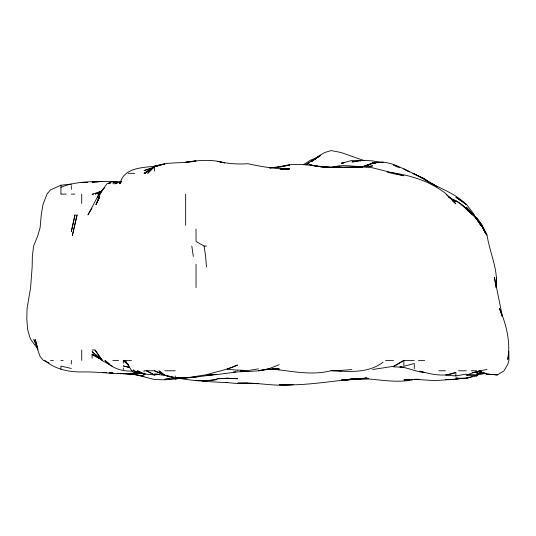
<?xml version="1.0" encoding="UTF-8"?>
<svg xmlns="http://www.w3.org/2000/svg" width="536" height="536" viewBox="0 0 536 536"><rect width="100%" height="100%" fill="white"/><g stroke="black" fill="none" stroke-linecap="round" stroke-linejoin="round"><path stroke-width="0.8" d="M496.678 277.246L496.061 287.638C498.581 269.407 489.428 252.382 487.023 234.627C480.832 222.661 471.921 212.712 461.342 204.497L472.491 214.889C466.153 209.187 460.739 201.71 452.129 199.332M508.711 351.576L507.806 359.509C510.761 342.229 506.373 324.3 499.425 308.421L502.199 316.588M97.552 197.818L98.751 194.849M99.535 197.074L96.024 204.497L100.178 194.106L102.503 189.677L107.106 183.714L112.895 181.476L117.692 182.508M92.112 208.122L87.958 214.889L98.946 194.106L102.503 189.905L99.046 194.106L101.023 191.915M121.022 182.401L120.111 183.714C123.595 166.555 144.901 167.721 158.462 165.785M99.046 194.106L104.909 187.553M121.411 181.416L119.535 183.714L120.788 182.689M153.772 167.379L144.07 173.322L154.462 166.696L144.948 173.322L154.462 166.562L164.854 163.956L154.462 166.522L147.735 173.322L154.462 166.562C167.654 161.102 182.26 164.096 196.035 160.914L185.644 162.241C198.427 160.277 212.055 159.018 224.564 162.931L217.596 161.329C227.545 163.694 237.796 164.445 247.994 163.708C261.628 166.763 275.564 169.034 289.567 169.088L285.567 169.108M469.435 377.069L466.233 378.001L476.631 375.997L478.313 374.43M102.503 190.273L97.807 194.106L101.331 191.459M305.922 164.867L310.351 161.604L320.742 155.4L313.815 159.882M311.001 161.664L320.742 154.75L324.662 152.532L331.134 150.576L341.164 152.532L363.911 160.552M311.001 161.678L320.093 155.44M311.041 161.564L320.052 155.467M303.349 164.746L310.351 160.244L317.774 157.182M305.922 164.706L308.569 162.931L305.922 164.659M307.932 163.755L309.259 162.931M414.274 368.627L414.274 363.475L403.883 366.316L403.883 360.406L393.491 366.825L403.883 367.281L399.883 366.879C408.352 367.73 416.124 371.857 424.666 372.553L419.956 371.22M313.815 160.009L315.202 159.199M383.099 362.128C368.071 373.726 348.769 371.488 331.134 370.711L330.88 370.778C311.396 375.763 291.51 371.073 271.98 369.023L279.176 369.76L268.784 369.056M403.883 360.406L393.491 366.302L372.708 369.505M368.111 165.329L372.466 162.931M369.237 164.8L372.708 162.931L375.997 162.931M101.786 190.93L95.361 194.106L101.786 191.191M472.631 372.714L476.631 372.48L480.229 370.778L487.023 369.431M71.328 184.083L60.93 185.208L50.538 189.871L46.98 194.106L42.994 204.497L41.239 214.889L40.146 227.445L37.801 235.673L33.607 246.064L32.348 256.456L32.16 266.854L30.599 287.638L27.081 308.421L26.8 318.813L27.577 329.205L29.755 337.077L30.894 339.596L38.016 349.338M363.797 166.91L372.708 162.931L372.708 163.413M110.704 182.776L108.513 183.714L110.704 182.856M112.895 183.714L115.428 183.714L121.143 181.275M478.112 374.537L476.631 375.16L467.037 374.939L476.631 375.046L486.219 373.404M478.112 374.409L476.631 375.012L476.631 375.997M144.07 371.991L144.07 370.778L154.462 370.778L164.854 375.347L173.651 377.264L164.854 375.321L158.87 370.778C171.929 383.086 190.782 376.62 206.427 374.805C216.812 371.441 227.713 369.813 237.602 365.023L227.21 369.029M240.416 370.778L247.994 371.542L258.694 370.778L268.784 368.822L279.176 364.674M472.176 376.553L466.233 378.657L455.841 378.054L457.443 378.074M371.964 163.406L362.309 166.756L351.918 167.266L362.309 167.433C344.99 166.334 327.409 169.061 310.351 164.981C324.012 168.237 338.028 167.118 351.918 167.199M154.462 166.957L144.07 170.569L151.266 168.451M308.863 164.887L310.351 164.371M60.93 187.312C74.048 181.892 88.52 181.563 102.503 181.49L92.112 182.2L102.503 181.382L112.895 181.423L120.091 182.535M92.594 194.106L101.74 191.118M371.22 163.889L362.309 166.756L372.708 167.835L403.883 175.734L393.491 173.651M455.841 372.466L445.45 375.146L455.841 375.944L455.841 372.466C444.27 377.337 431.587 374.383 419.956 371.227M331.931 167.5C345.231 162.877 359.154 168.813 372.708 165.852L369.505 166.381M462.24 378.155L455.841 379.468L445.45 379.615L455.044 379.227M182.441 377.679L175.252 379.053L164.854 379.803L154.462 379.542L134.476 374.403L136.077 374.664M268.784 368.822L258.385 370.778L268.784 369.358L279.176 368.694L273.574 368.889M476.631 371.977L479.834 371.374M115.428 183.714L117.002 183.426M343.549 162.931L341.526 163.292L351.918 160.425L360.715 160.947M455.841 375.944L466.233 374.088L466.233 375.321L476.631 371.327L476.631 372.48M182.441 377.619L175.252 378.858L196.035 377.056L216.021 374.409M258.385 368.868L247.994 370.557L237.602 370.048M92.112 194.34L93.559 194.106M331.931 167.54L334.33 167.165M335.931 166.917L337.533 166.663M362.309 378.483L341.526 379.85L366.309 378.161C337.231 379.696 308.388 386.155 279.176 384.707L291.966 384.627M293.56 384.607C274.961 386.972 256.309 381.933 237.602 383.146L258.385 383.696M328.736 167.527L339.931 166.207M460.638 378.182L455.841 378.912L466.233 378.182L463.037 378.141M351.918 378.959L341.526 380.493L355.917 379.213M145.671 373.806L144.07 374.034L133.678 372.399L131.789 370.778L125.076 360.386L126.087 361.606M133.678 369.746L133.678 370.778L144.07 374.034L154.462 374.919L146.489 370.778L154.462 375.006L159.259 374.363M184.042 377.652L164.854 379.227L169.651 378.711M158.462 165.624L154.462 166.06L156.063 165.986M366.309 378.175L363.911 378.416L367.106 378.242M357.519 379.053L361.512 378.657L343.924 380.125M269.581 167.815L279.176 167.051L269.581 167.862L279.176 166.977L289.567 165.068L279.973 166.897C300.361 160.271 320.903 169.135 341.526 167.145M216.021 374.396L206.427 375.267L216.819 374.577L237.602 371.89L247.994 371.374L240.798 371.535M368.708 378.684L362.309 379.253L351.918 379.274M354.316 161.738L351.918 161.946L362.309 160.264L372.708 160.901L380.647 162.462M355.917 161.597L357.519 161.457M367.106 378.141L362.309 378.557C379.14 379.361 395.823 383.267 412.673 379.783M341.526 370.376L351.918 369.545M455.841 379.193L435.058 380.607L414.274 379.327L418.274 379.213M419.072 379.468L403.883 379.863L409.477 379.749M374.604 162.931L376.145 162.81M377.692 162.696L383.099 162.287L372.708 162.837M233.609 371.904L236.008 371.723M357.519 378.852L359.911 378.671M187.238 377.619L175.252 378.048L185.644 377.934L196.035 377.056L189.637 377.465M363.911 378.483L367.106 378.295L343.924 380.091M280.77 169.108L289.567 168.612L279.973 169.095M154.462 375.006L154.462 374.128L157.664 373.967M247.994 383.126L237.602 383.562L225.589 382.449M375.696 162.837L373.217 162.931C386.007 159.674 398.322 166.153 409.39 171.788M341.526 162.931L343.985 162.931M128.064 173.322L134.791 173.322M60.93 194.106L66.276 194.106M71.328 194.106L74.826 194.106M196.035 229.147L196.035 241.468L204.062 246.064L206.427 246.064M92.112 349.988L95.026 349.988L102.229 360.386L92.112 351.656L102.503 360.386L92.112 354.102L101.806 359.602L92.112 354.531L92.112 358.202M50.538 360.386L53.325 360.386M60.93 360.386L63.188 360.386M112.895 360.386L118.624 360.386M131.528 360.386L123.287 360.386L123.287 363.314M385.525 360.386L393.491 360.386M403.903 360.386L414.274 360.386M418.448 360.386L424.666 360.386M164.854 370.778L175.252 370.778M338.953 370.778L341.526 370.778L331.134 370.711M438.79 370.778L445.45 370.778M458.515 370.778L466.233 370.778M471.245 370.778L476.631 370.778M484.624 373.237L476.631 373.123L486.219 373.351M478.909 370.731L480.437 370.778M112.895 181.476L117.732 182.595L112.895 181.476L112.895 181.972L120.091 182.2M132.915 371.026C122.563 371.609 111.816 368.467 104.929 360.386L109.572 363.937M109.699 372.801L112.895 372.949M108.895 372.788L112.895 372.982M204.685 381.17L196.035 380.694L176.846 378.175M331.134 167.393L320.742 166.803L310.351 164.827M112.895 181.838L120.091 182.247M118.49 373.317L133.678 373.954L117.692 373.317M478.112 371.247L487.023 374.068L497.415 374.925L504.041 370.778L507.806 364.232L508.939 360.386L508.899 351.589M154.462 374.128L164.854 375.347M227.21 369.19L237.602 370.209M387.093 172.069C407.956 174.495 428.559 180.317 445.45 193.295L455.841 203.868L452.377 200.611M202.327 380.788L206.427 381.538L227.21 382.684L225.589 382.382M112.895 181.972L116.091 182.508M202.494 380.888L204.109 381.17M137.678 374.966L144.07 376.178L133.678 374.53L123.287 373.713L139.273 372.909C120.131 375.441 100.929 371.461 81.72 371.957C68.588 372.011 54.927 369.284 44.803 360.386M389.149 172.693L392.178 173.322M478.226 371.408L483.023 372.44M71.328 368.44L60.93 366.101L60.93 369.183M478.226 371.16L481.422 371.937M129.685 367.488L123.287 365.934L129.685 367.569M133.678 370.778L144.07 374.034L137.464 370.778L144.07 373.9M487.023 374.068L478.246 371.281L487.023 374.081L497.415 374.925L497.415 374.577M412.948 173.557L424.666 178.816L426.971 180.779M154.462 370.778L164.854 375.1M452.873 199.962L455.841 201.208L452.129 199.412L455.841 200.712L461.241 204.497M399.427 167.56L393.491 164.967L397.94 167.011M49.104 362.952L43.362 360.386L40.146 356.554L37.728 349.988L35.296 339.596L37.708 348.393M92.112 354.531L97.304 356.896M409.39 171.855L403.883 168.927L424.666 179.084L437.135 186.809M452.873 200.055L455.841 201.603L448.223 196.752M112.205 366.095L102.503 360.808L95.026 349.988M414.274 173.811L435.058 185.59L432.19 183.714M424.666 179.5C438.374 188.156 454.662 192.618 466.233 204.497L455.841 197.201L466.615 204.497L474.367 214.889L475.218 217.12M435.755 185.985L437.135 186.93M448.913 197.275L455.841 201.844L446.099 194.588M128.486 364.487L123.287 360.386L128.178 364.835M485.301 232.704C482.192 222.011 473.389 214.983 466.233 207.057L473.382 214.889M466.233 209.007L472.491 214.889M128.419 364.835L123.742 360.386L129.263 366.155M475.445 217.804L481.207 225.281L485.087 232.209M473.181 214.889L476.631 218.809L480.698 225.281L476.631 218.809M476.631 217.696L482.085 225.281L483.948 230.48L482.085 225.281M485.857 233.595L486.634 234.982M486.641 234.929L481.723 225.281L485.194 232.704M37.413 347.02L33.868 339.596L37.842 349.251M502.4 316.414L494.413 277.246L495.813 286.036M204.062 246.064L205.643 256.456L206.427 266.854M191.808 246.064L193.322 256.456M196.035 264.181L196.035 287.638M185.644 194.106L185.644 225.281M175.252 375.944L175.252 378.121M154.462 166.522L154.462 171.085M123.287 367.964L123.287 369.726M81.72 194.106L81.72 203.546M81.72 349.988L81.72 360.386M71.328 185.704L71.328 189.322M71.328 360.386L71.328 364.038M60.93 185.208L60.93 193.885M75.027 214.889L71.328 231.525L75.027 214.889M77.077 214.889L72.327 235.673L77.077 214.889M99.549 197.074L96.071 204.497L99.562 197.074M312.428 160.78L311.041 161.678L312.428 160.82M216.819 379.589L206.427 380.761L196.035 380.453L206.427 380.761L216.819 379.589M227.21 378.228L216.819 378.805L227.21 378.275L237.602 378.724L227.21 378.228M87.314 182.434L81.72 182.501L87.314 182.414M106.496 372.654L102.503 372.466L106.496 372.667"/></g></svg>
